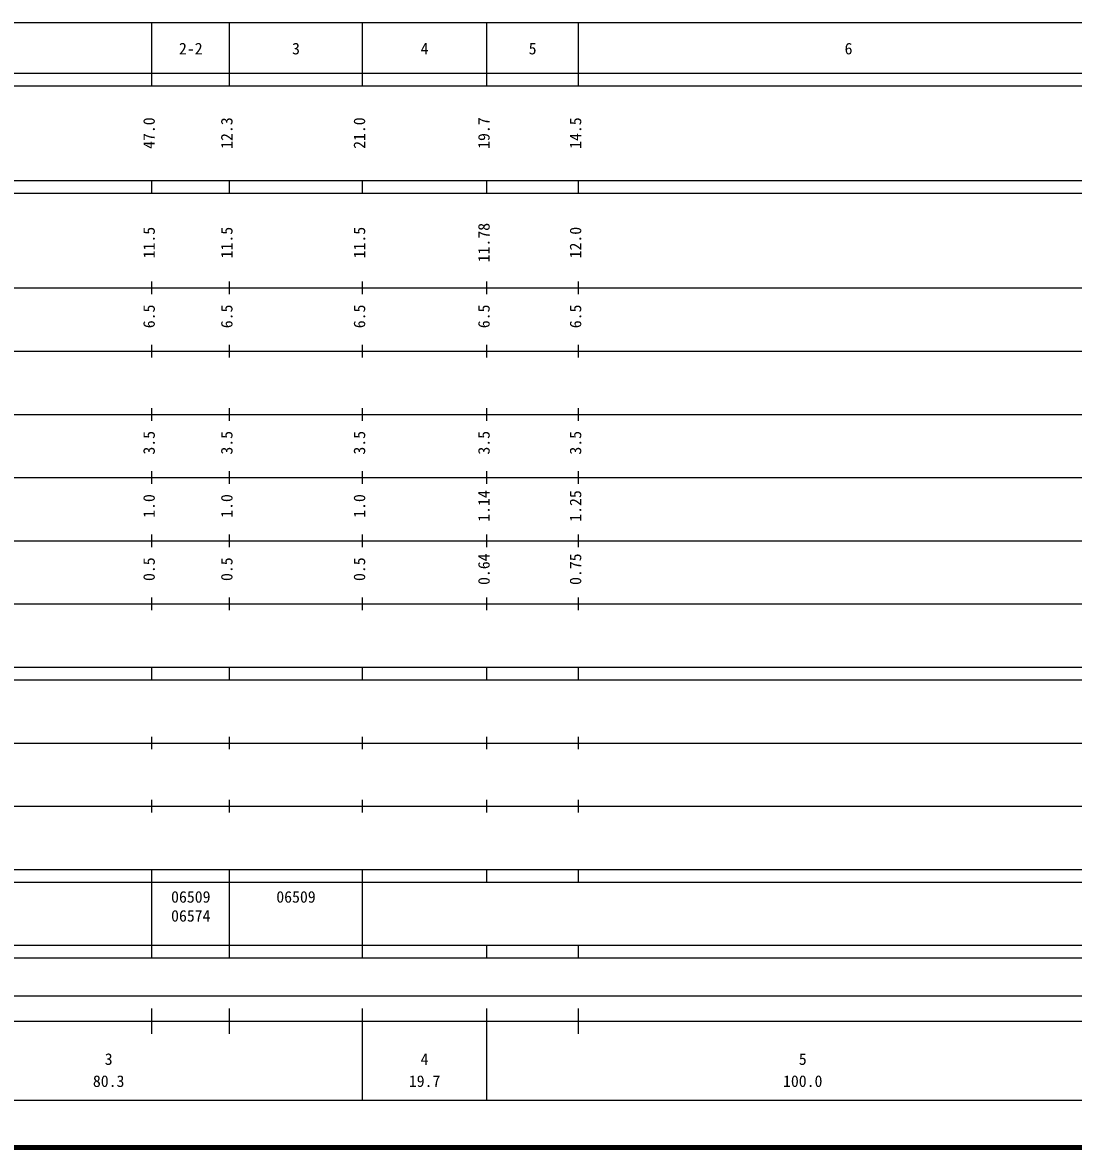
# Model space of a CAD drawing. Units: millimetres on the paper, enlarged 1000 times. Extents: x 40000 to 680000, y 20000 to 380000.
# Drawn here: x 294511 to 460856, y 20000 to 198000 of the extents above; entities that cross this region are included whole.
import ezdxf
from ezdxf.enums import TextEntityAlignment as Align

# ---------------------------------------------------------------- set-up
doc = ezdxf.new("R2010")
doc.units = ezdxf.units.MM
doc.header["$LTSCALE"] = 1000
doc.layers.add('M-TTL', color=2, linetype='Continuous', lineweight=140)
doc.layers.add('M-TTL-BAND', color=7, linetype='Continuous', lineweight=25)
doc.styles.add('ＭＳ ゴシック', font='')
doc.styles.get('ＭＳ ゴシック').set_extended_font_data('MS Gothic')

msp = doc.modelspace()

# ---------------------------------------------------------------- linework, layer by layer
at = {"layer": 'M-TTL'}
msp.add_line((40000, 20000), (680000, 20000), dxfattribs=at)
at = {"layer": 'M-TTL-BAND'}
for p, q in [((68000, 198000), (579000, 198000)), ((315000, 188000), (315000, 198000)), ((327300, 188000), (327300, 198000)), ((348300, 188000), (348300, 198000)), ((368000, 188000), (368000, 198000)), ((382500, 188000), (382500, 198000)), ((40000, 190000), (579000, 190000)), ((40000, 188000), (579000, 188000)), ((40000, 173000), (579000, 173000)), ((315000, 171000), (315000, 173000)), ((327300, 171000), (327300, 173000)), ((348300, 171000), (348300, 173000)), ((368000, 171000), (368000, 173000)), ((382500, 171000), (382500, 173000)), ((40000, 171000), (579000, 171000)), ((315000, 155000), (315000, 157000)), ((327300, 155000), (327300, 157000)), ((348300, 155000), (348300, 157000)), ((368000, 155000), (368000, 157000)), ((382500, 155000), (382500, 157000)), ((40000, 156000), (579000, 156000)), ((46000, 146000), (579000, 146000)), ((315000, 145000), (315000, 147000)), ((327300, 145000), (327300, 147000)), ((348300, 145000), (348300, 147000)), ((368000, 145000), (368000, 147000)), ((382500, 145000), (382500, 147000)), ((52000, 136000), (579000, 136000)), ((315000, 135000), (315000, 137000)), ((327300, 135000), (327300, 137000)), ((348300, 135000), (348300, 137000)), ((368000, 135000), (368000, 137000)), ((382500, 135000), (382500, 137000)), ((315000, 125000), (315000, 127000)), ((327300, 125000), (327300, 127000)), ((348300, 125000), (348300, 127000)), ((368000, 125000), (368000, 127000)), ((382500, 125000), (382500, 127000)), ((46000, 126000), (579000, 126000)), ((52000, 116000), (579000, 116000)), ((315000, 115000), (315000, 117000)), ((327300, 115000), (327300, 117000)), ((348300, 115000), (348300, 117000)), ((368000, 115000), (368000, 117000)), ((382500, 115000), (382500, 117000)), ((315000, 105000), (315000, 107000)), ((327300, 105000), (327300, 107000)), ((348300, 105000), (348300, 107000)), ((368000, 105000), (368000, 107000)), ((382500, 105000), (382500, 107000)), ((46000, 106000), (579000, 106000)), ((40000, 96000), (579000, 96000)), ((315000, 94000), (315000, 96000)), ((327300, 94000), (327300, 96000)), ((348300, 94000), (348300, 96000)), ((368000, 94000), (368000, 96000)), ((382500, 94000), (382500, 96000)), ((40000, 94000), (579000, 94000)), ((49000, 84000), (579000, 84000)), ((315000, 83000), (315000, 85000)), ((327300, 83000), (327300, 85000)), ((348300, 83000), (348300, 85000)), ((368000, 83000), (368000, 85000)), ((382500, 83000), (382500, 85000)), ((315000, 73000), (315000, 75000)), ((327300, 73000), (327300, 75000)), ((348300, 73000), (348300, 75000)), ((368000, 73000), (368000, 75000)), ((382500, 73000), (382500, 75000)), ((40000, 74000), (579000, 74000)), ((40000, 64000), (579000, 64000)), ((315000, 62000), (315000, 64000)), ((327300, 62000), (327300, 64000)), ((348300, 62000), (348300, 64000)), ((368000, 62000), (368000, 64000)), ((382500, 62000), (382500, 64000)), ((40000, 62000), (579000, 62000)), ((315000, 52000), (315000, 62000)), ((315000, 52000), (315000, 62000)), ((327300, 52000), (327300, 62000)), ((327300, 52000), (327300, 62000)), ((348300, 52000), (348300, 62000)), ((40000, 52000), (579000, 52000)), ((315000, 50000), (315000, 52000)), ((327300, 50000), (327300, 52000)), ((348300, 50000), (348300, 52000)), ((368000, 50000), (368000, 52000)), ((382500, 50000), (382500, 52000)), ((40000, 50000), (579000, 50000)), ((71000, 44000), (565000, 44000)), ((315000, 38000), (315000, 42000)), ((327300, 38000), (327300, 42000)), ((348300, 27500), (348300, 42000)), ((368000, 27500), (368000, 42000)), ((382500, 38000), (382500, 42000)), ((40000, 40000), (579000, 40000)), ((68000, 27500), (579000, 27500))]:
    msp.add_line(p, q, dxfattribs=at)

# ---------------------------------------------------------------- texts
at = {"layer": 'M-TTL-BAND', "style": 'ＭＳ ゴシック'}
for s, p in [('2-2', (321150, 192405)), ('3', (337800, 192405)), ('4', (358150, 192405)), ('5', (375250, 192405)), ('6', (425250, 192405)), ('3', (308150, 32523)), ('4', (358150, 32523)), ('5', (418000, 32523)), ('80.3', (308150, 29033)), ('19.7', (358150, 29033)), ('100.0', (418000, 29033))]:
    msp.add_text(s, height=1833, dxfattribs=at).set_placement(p, align=Align.BOTTOM_CENTER)
for s, p in [('47.0', (316000, 180500)), ('12.3', (328300, 180500)), ('21.0', (349300, 180500)), ('19.7', (369000, 180500)), ('14.5', (383500, 180500)), ('11.78', (369000, 163174)), ('11.5', (316000, 163174)), ('11.5', (328300, 163174)), ('11.5', (349300, 163174)), ('12.0', (383500, 163174)), ('6.5', (316000, 151500)), ('6.5', (328300, 151500)), ('6.5', (349300, 151500)), ('6.5', (369000, 151500)), ('6.5', (383500, 151500)), ('3.5', (316000, 131500)), ('3.5', (328300, 131500)), ('3.5', (349300, 131500)), ('3.5', (369000, 131500)), ('3.5', (383500, 131500)), ('1.0', (316000, 121500)), ('1.0', (328300, 121500)), ('1.0', (349300, 121500)), ('1.14', (369000, 121500)), ('1.25', (383500, 121500)), ('0.5', (316000, 111500)), ('0.5', (328300, 111500)), ('0.5', (349300, 111500)), ('0.64', (369000, 111500)), ('0.75', (383500, 111500))]:
    msp.add_text(s, height=1833, rotation=90, dxfattribs=at).set_placement(p, align=Align.BOTTOM_CENTER)
for s, p in [('06509', (321150, 59655)), ('06509', (337800, 59655)), ('06574', (321150, 56655))]:
    msp.add_text(s, height=1833, dxfattribs=at).set_placement(p, align=Align.MIDDLE_CENTER)

doc.saveas('drawing.dxf')
